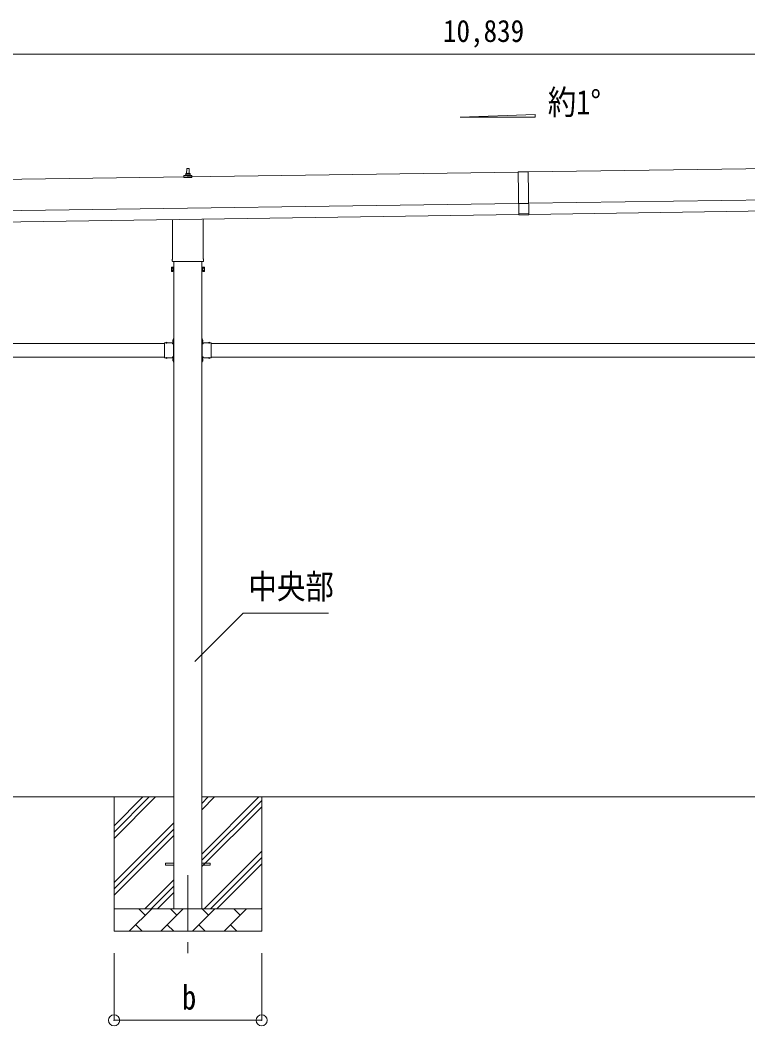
# Model space of a CAD drawing. Units: millimetres, scale not verified. Extents: x -13976 to 14131, y -9754 to 9646.
# Drawn here: x 2750 to 6006, y -704 to 3795 of the extents above; entities that cross this region are included whole.
import ezdxf
from ezdxf.enums import TextEntityAlignment as Align

# ---------------------------------------------------------------- set-up
doc = ezdxf.new("R2010")
doc.units = ezdxf.units.MM
doc.header["$LTSCALE"] = 50
doc.header["$PDMODE"] = 32
doc.header["$PDSIZE"] = 50
doc.linetypes.add('CHAIN1', pattern=[8, 5, -1, 1, -1])
doc.linetypes.add('USER7', pattern=[2, 1, -1])
for name, color, linetype, lineweight in [('0-2_建具', 4, 'Continuous', 9), ('0-4_設備', 7, 'Continuous', 9), ('0-6_手摺', 7, 'Continuous', 9), ('0-7_ハッチ', 6, 'Continuous', 9)]:
    doc.layers.add(name, color=color, linetype=linetype, lineweight=lineweight)
doc.styles.add('ＭＳ ゴシック', font='')
doc.styles.get('ＭＳ ゴシック').set_extended_font_data('MS Gothic')

msp = doc.modelspace()

# ---------------------------------------------------------------- linework, layer by layer
at = {"layer": '0-2_建具'}
for p, q in [((10388.17, 3192.44), (5023.21, 3115.8)), ((4978.22, 3115.16), (-386.74, 3038.51)), ((3490.78, 3102.68), (3490.78, 3106.9)), ((3491.78, 3106.9), (3509.78, 3106.9)), ((3494.78, 3106.9), (3495.5, 3130.42)), ((3496.5, 3131.4), (3505.05, 3131.4)), ((3506.05, 3130.42), (3506.78, 3106.9)), ((3510.78, 3102.68), (3510.78, 3106.9)), ((4978.2, 3116.16), (4980.95, 2923.68)), ((3482.53, 3091.4), (3482.53, 3099.11)), ((3519.03, 3091.4), (3482.53, 3091.4)), ((3482.91, 3099.9), (3518.64, 3099.9)), ((3483.29, 3100.08), (3490.01, 3101.71)), ((3490.39, 3101.9), (3511.16, 3101.9)), ((3518.26, 3100.08), (3511.54, 3101.71)), ((3519.03, 3091.4), (3519.03, 3099.11)), ((5025.21, 2975.81), (10390.17, 3052.45)), ((-384.74, 2898.53), (4980.22, 2975.17)), ((5025.23, 2974.81), (4980.23, 2974.17)), ((5025.93, 2925.82), (10390.88, 3002.46)), ((-384.02, 2848.53), (4980.93, 2925.17)), ((5025.88, 2929.32), (4980.88, 2928.67)), ((3432.48, 2727.41), (3432.48, 2903.05)), ((3569.08, 2905.01), (3569.08, 2727.41)), ((5025.95, 2924.32), (4980.95, 2923.68)), ((3430.78, 2718.63), (3430.78, 2724.13)), ((3568.71, 2715.13), (3432.84, 2715.13)), ((3438.28, 2715.13), (3438.28, -180.22)), ((3563.28, -180.22), (3563.28, 2715.13)), ((3570.78, 2724.13), (3570.78, 2718.63)), ((3426.78, 2689.13), (3427.53, 2690.45)), ((3426.78, 2689.13), (3426.78, 2672.13)), ((3426.78, 2672.13), (3427.53, 2670.82)), ((3433.78, 2685.54), (3427.53, 2685.54)), ((3433.78, 2675.73), (3427.53, 2675.73)), ((3433.78, 2670.82), (3427.53, 2670.82)), ((3436.28, 2671.43), (3433.78, 2671.43)), ((3565.28, 2671.43), (3567.78, 2671.43)), ((3567.78, 2685.54), (3574.02, 2685.54)), ((3567.78, 2675.73), (3574.02, 2675.73)), ((3567.78, 2670.82), (3574.02, 2670.82)), ((3574.78, 2689.13), (3574.02, 2690.45)), ((3574.78, 2672.13), (3574.02, 2670.82)), ((3574.78, 2689.13), (3574.78, 2672.13)), ((605.28, 2347.78), (3396.28, 2347.78)), ((3396.28, 2350.78), (3396.28, 2284.78)), ((3396.28, 2350.78), (3436.28, 2350.78)), ((3399.38, 2351.29), (3399.38, 2350.78)), ((3399.38, 2350.78), (3411.18, 2350.78)), ((3435.77, 2366.68), (3436.28, 2366.68)), ((3436.28, 2370.78), (3438.28, 2370.78)), ((3436.28, 2370.78), (3436.28, 2350.78)), ((3436.28, 2366.68), (3436.28, 2354.88)), ((3438.28, 2363.78), (3436.28, 2363.78)), ((3438.28, 2357.78), (3436.28, 2357.78)), ((3436.28, 2346.78), (3436.28, 2288.78)), ((3438.28, 2370.78), (3438.28, 2350.78)), ((3565.28, 2370.78), (3563.28, 2370.78)), ((3563.28, 2370.78), (3563.28, 2350.78)), ((3563.28, 2363.78), (3565.28, 2363.78)), ((3563.28, 2357.78), (3565.28, 2357.78)), ((3565.28, 2370.78), (3565.28, 2350.78)), ((3565.78, 2366.68), (3565.28, 2366.68)), ((3565.28, 2366.68), (3565.28, 2354.88)), ((3605.28, 2350.78), (3565.28, 2350.78)), ((3565.28, 2346.78), (3565.28, 2288.78)), ((3602.18, 2350.78), (3590.38, 2350.78)), ((3602.18, 2351.29), (3602.18, 2350.78)), ((3605.28, 2350.78), (3605.28, 2284.78)), ((3605.28, 2347.78), (6396.28, 2347.78)), ((605.28, 2287.78), (3396.28, 2287.78)), ((3396.28, 2284.78), (3436.28, 2284.78)), ((3399.38, 2284.27), (3399.38, 2284.78)), ((3399.38, 2284.78), (3411.18, 2284.78)), ((3432.28, 2287.78), (3437.78, 2287.78)), ((3436.28, 2286.78), (3432.28, 2286.78)), ((3435.77, 2280.68), (3436.28, 2280.68)), ((3436.28, 2284.78), (3436.28, 2264.78)), ((3436.28, 2280.68), (3436.28, 2268.88)), ((3438.28, 2277.78), (3436.28, 2277.78)), ((3438.28, 2271.78), (3436.28, 2271.78)), ((3436.28, 2264.78), (3438.28, 2264.78)), ((3438.28, 2284.78), (3438.28, 2264.78)), ((3563.28, 2284.78), (3563.28, 2264.78)), ((3563.28, 2277.78), (3565.28, 2277.78)), ((3563.28, 2271.78), (3565.28, 2271.78)), ((3565.28, 2264.78), (3563.28, 2264.78)), ((3569.28, 2287.78), (3563.78, 2287.78)), ((3565.28, 2286.78), (3569.28, 2286.78)), ((3565.28, 2284.78), (3565.28, 2264.78)), ((3605.28, 2284.78), (3565.28, 2284.78)), ((3565.78, 2280.68), (3565.28, 2280.68)), ((3565.28, 2280.68), (3565.28, 2268.88)), ((3602.18, 2284.78), (3590.38, 2284.78)), ((3602.18, 2284.27), (3602.18, 2284.78)), ((3605.28, 2287.78), (6396.28, 2287.78)), ((3400.78, 24.28), (3438.28, 24.28)), ((3400.78, 15.28), (3400.78, 24.28)), ((3400.78, 15.28), (3438.28, 15.28)), ((3563.28, 24.28), (3600.78, 24.28)), ((3563.28, 15.28), (3600.78, 15.28)), ((3600.78, 15.28), (3600.78, 24.28))]:
    msp.add_line(p, q, dxfattribs=at)
at = {"layer": '0-2_建具', "color": 7, "linetype": 'CHAIN1'}
msp.add_line((3500.78, -30.22), (3500.78, -379.22), dxfattribs=at)
at = {"layer": '0-2_建具'}
for points in [[(4978.2, 3116.16), (5023.2, 3116.8), (5025.95, 2924.32)], [(3433.78, 2670.82), (3433.78, 2690.45), (3427.53, 2690.45)], [(3433.78, 2671.43), (3433.78, 2689.83), (3436.28, 2689.83)], [(3567.78, 2671.43), (3567.78, 2689.83), (3565.28, 2689.83)], [(3567.78, 2670.82), (3567.78, 2690.45), (3574.02, 2690.45)], [(3399.38, 2351.29), (3411.18, 2351.29), (3411.18, 2350.78)], [(3436.28, 2346.78), (3432.28, 2346.78), (3432.28, 2348.78), (3436.28, 2348.78)], [(3432.28, 2347.78), (3437.78, 2347.78), (3437.78, 2287.78)], [(3435.77, 2366.68), (3435.77, 2354.88), (3436.28, 2354.88)], [(3569.28, 2347.78), (3563.78, 2347.78), (3563.78, 2287.78)], [(3565.78, 2366.68), (3565.78, 2354.88), (3565.28, 2354.88)], [(3565.28, 2346.78), (3569.28, 2346.78), (3569.28, 2348.78), (3565.28, 2348.78)], [(3602.18, 2351.29), (3590.38, 2351.29), (3590.38, 2350.78)], [(3399.38, 2284.27), (3411.18, 2284.27), (3411.18, 2284.78)], [(3436.28, 2288.78), (3432.28, 2288.78), (3432.28, 2286.78)], [(3435.77, 2280.68), (3435.77, 2268.88), (3436.28, 2268.88)], [(3565.28, 2288.78), (3569.28, 2288.78), (3569.28, 2286.78)], [(3565.78, 2280.68), (3565.78, 2268.88), (3565.28, 2268.88)], [(3602.18, 2284.27), (3590.38, 2284.27), (3590.38, 2284.78)]]:
    msp.add_lwpolyline(points, dxfattribs=at)
for points in [[(3436.28, 2670.13), (3436.28, 2691.13), (3438.28, 2691.13), (3438.28, 2670.13)], [(3565.28, 2670.13), (3565.28, 2691.13), (3563.28, 2691.13), (3563.28, 2670.13)]]:
    msp.add_lwpolyline(points, close=True, dxfattribs=at)
at = {"layer": '0-2_建具', "linetype": 'USER7'}
for points in [[(3402.78, 2353.39), (3404.13, 2350.61), (3405.28, 2350)], [(3407.78, 2353.39), (3406.42, 2350.61), (3405.28, 2350)], [(3433.66, 2363.28), (3436.44, 2361.92), (3437.05, 2360.78)], [(3433.66, 2358.28), (3436.44, 2359.63), (3437.05, 2360.78)], [(3567.89, 2363.28), (3565.11, 2361.92), (3564.5, 2360.78)], [(3567.89, 2358.28), (3565.11, 2359.63), (3564.5, 2360.78)], [(3593.78, 2353.39), (3595.13, 2350.61), (3596.28, 2350)], [(3598.78, 2353.39), (3597.42, 2350.61), (3596.28, 2350)], [(3402.78, 2282.17), (3404.13, 2284.94), (3405.28, 2285.55)], [(3407.78, 2282.17), (3406.42, 2284.94), (3405.28, 2285.55)], [(3433.66, 2277.28), (3436.44, 2275.92), (3437.05, 2274.78)], [(3433.66, 2272.28), (3436.44, 2273.63), (3437.05, 2274.78)], [(3567.89, 2277.28), (3565.11, 2275.92), (3564.5, 2274.78)], [(3567.89, 2272.28), (3565.11, 2273.63), (3564.5, 2274.78)], [(3593.78, 2282.17), (3595.13, 2284.94), (3596.28, 2285.55)], [(3598.78, 2282.17), (3597.42, 2284.94), (3596.28, 2285.55)]]:
    msp.add_lwpolyline(points, dxfattribs=at)
at = {"layer": '0-2_建具'}
for centre, radius, start, end in [((3494.86, 3106.26), 4.13, 90, 171.17633), ((3491.78, 3105.9), 1, 90, 180), ((3496.5, 3130.4), 1, 90, 178.60509), ((3504.11, 3106.9), 4.83, 133.60282, 180), ((3497.44, 3106.9), 4.83, 0, 46.39718), ((3505.05, 3130.4), 1, 1.39491, 90), ((3506.69, 3106.26), 4.13, 8.82367, 90), ((3509.78, 3105.9), 1, 0, 90), ((3483.53, 3099.11), 1, 103.62699, 180), ((3489.78, 3102.68), 1, 283.62699, 0), ((3511.78, 3102.68), 1, 180, 256.37301), ((3518.03, 3099.11), 1, 0, 76.37301), ((3434.78, 2724.13), 4, 125.09963, 180), ((3434.78, 2718.63), 4, 180, 194.47751), ((3434.78, 2718.63), 4, 194.47751, 241.04498), ((3566.78, 2718.63), 4, 298.95502, 345.52249), ((3566.78, 2724.13), 4, 0, 54.90037), ((3566.78, 2718.63), 4, 345.52249, 0), ((3431.12, 2688), 4.34, 145.61575, 214.38425), ((3443.02, 2680.63), 16.24, 162.41205, 197.58795), ((3431.12, 2673.27), 4.34, 145.61575, 214.38425), ((3558.53, 2680.63), 16.24, 342.41205, 17.58795), ((3570.43, 2688), 4.34, 325.61575, 34.38425), ((3570.43, 2673.27), 4.34, 325.61575, 34.38425), ((3405.28, 2345.55), 8.23, 44.2189, 135.7811), ((3441.51, 2360.78), 8.23, 134.2189, 225.7811), ((3436.28, 2350.78), 2, 270, 0), ((3565.28, 2350.78), 2, 180, 270), ((3560.04, 2360.78), 8.23, 314.2189, 45.7811), ((3596.28, 2345.55), 8.23, 44.2189, 135.7811), ((3405.28, 2290.01), 8.23, 224.2189, 315.7811), ((3441.51, 2274.78), 8.23, 134.2189, 225.7811), ((3436.28, 2284.78), 2, 0, 90), ((3565.28, 2284.78), 2, 90, 180), ((3560.04, 2274.78), 8.23, 314.2189, 45.7811), ((3596.28, 2290.01), 8.23, 224.2189, 315.7811)]:
    msp.add_arc(centre, radius, start, end, dxfattribs=at)
at = {"layer": '0-4_設備', "color": 4}
msp.add_lwpolyline([(4719.04, 3360.35), (5055.04, 3372.77), (5055.04, 3360.35)], close=True, dxfattribs=at)
at = {"layer": '0-6_手摺', "color": 6}
for p, q in [((-417.82, 3642.72), (10421.18, 3642.72)), ((3170.78, -679.22), (3170.78, -379.22)), ((3830.78, -679.22), (3830.78, -379.22)), ((3170.78, -679.22), (3830.78, -679.22))]:
    msp.add_line(p, q, dxfattribs=at)
at = {"layer": '0-6_手摺'}
for p, q in [((3438.28, 319.78), (563.28, 319.78)), ((3170.78, 319.78), (3170.78, -280.22)), ((3170.78, 134.73), (3355.83, 319.78)), ((3170.78, 163.01), (3327.54, 319.78)), ((3170.78, 191.3), (3299.26, 319.78)), ((6438.28, 319.78), (3563.28, 319.78)), ((3563.28, 64.68), (3818.37, 319.78)), ((3563.28, 262.67), (3620.38, 319.78)), ((3563.28, 290.95), (3592.1, 319.78)), ((3830.78, 319.78), (3830.78, -280.22)), ((3563.28, 36.39), (3830.78, 303.89)), ((3563.28, 8.11), (3830.78, 275.61)), ((3170.78, -63.26), (3438.28, 204.24)), ((3170.78, -91.55), (3438.28, 175.95)), ((3170.78, -119.83), (3438.28, 147.67)), ((3572.93, -180.22), (3830.78, 77.62)), ((3601.22, -180.22), (3830.78, 49.34)), ((3629.5, -180.22), (3830.78, 21.05)), ((3308.37, -180.22), (3438.28, -50.32)), ((3336.66, -180.22), (3438.28, -78.61)), ((3364.94, -180.22), (3438.28, -106.89)), ((3827.49, -180.22), (3830.78, -176.94)), ((3170.78, -180.22), (3830.78, -180.22)), ((3238.64, -280.22), (3338.64, -180.22)), ((3310.09, -208.78), (3281.54, -180.22)), ((3380.06, -280.22), (3480.06, -180.22)), ((3451.51, -208.78), (3422.96, -180.22)), ((3521.49, -280.22), (3621.49, -180.22)), ((3592.93, -208.78), (3564.38, -180.22)), ((3662.91, -280.22), (3762.91, -180.22)), ((3734.35, -208.78), (3705.8, -180.22)), ((3267.2, -251.67), (3295.75, -280.22)), ((3408.62, -251.67), (3437.17, -280.22)), ((3550.04, -251.67), (3578.59, -280.22)), ((3691.46, -251.67), (3720.01, -280.22)), ((3830.78, -280.22), (3170.78, -280.22))]:
    msp.add_line(p, q, dxfattribs=at)
at = {"layer": '0-6_手摺', "color": 6}
for p in [(3170.78, -679.22), (3830.78, -679.22)]:
    msp.add_point(p, dxfattribs=at)
at = {"layer": '0-7_ハッチ'}
for p, q in [((3748.41, 1141.85), (3532.4, 925.85)), ((4129.72, 1141.85), (3748.41, 1141.85))]:
    msp.add_line(p, q, dxfattribs=at)

# ---------------------------------------------------------------- texts
at = {"layer": '0-4_設備', "style": 'ＭＳ ゴシック', "width": 0.85}
msp.add_text('約1°', height=110, dxfattribs=at).set_placement((5110.72, 3340.13), align=Align.BOTTOM_LEFT)
at = {"layer": '0-6_手摺', "style": 'ＭＳ ゴシック'}
for s, height, width, p in [('10,839', 98.97, 0.9, (4641.68, 3667.72)), ('b', 110, 0.85, (3474.53, -664.22))]:
    msp.add_text(s, height=height, dxfattribs=dict(at, width=width)).set_placement(p, align=Align.BOTTOM_LEFT)
at = {"layer": '0-7_ハッチ', "color": 7, "style": 'ＭＳ ゴシック', "width": 0.85}
msp.add_text('中央部', height=110, dxfattribs=at).set_placement((3771.04, 1173.2), align=Align.BOTTOM_LEFT)

doc.saveas('drawing.dxf')
